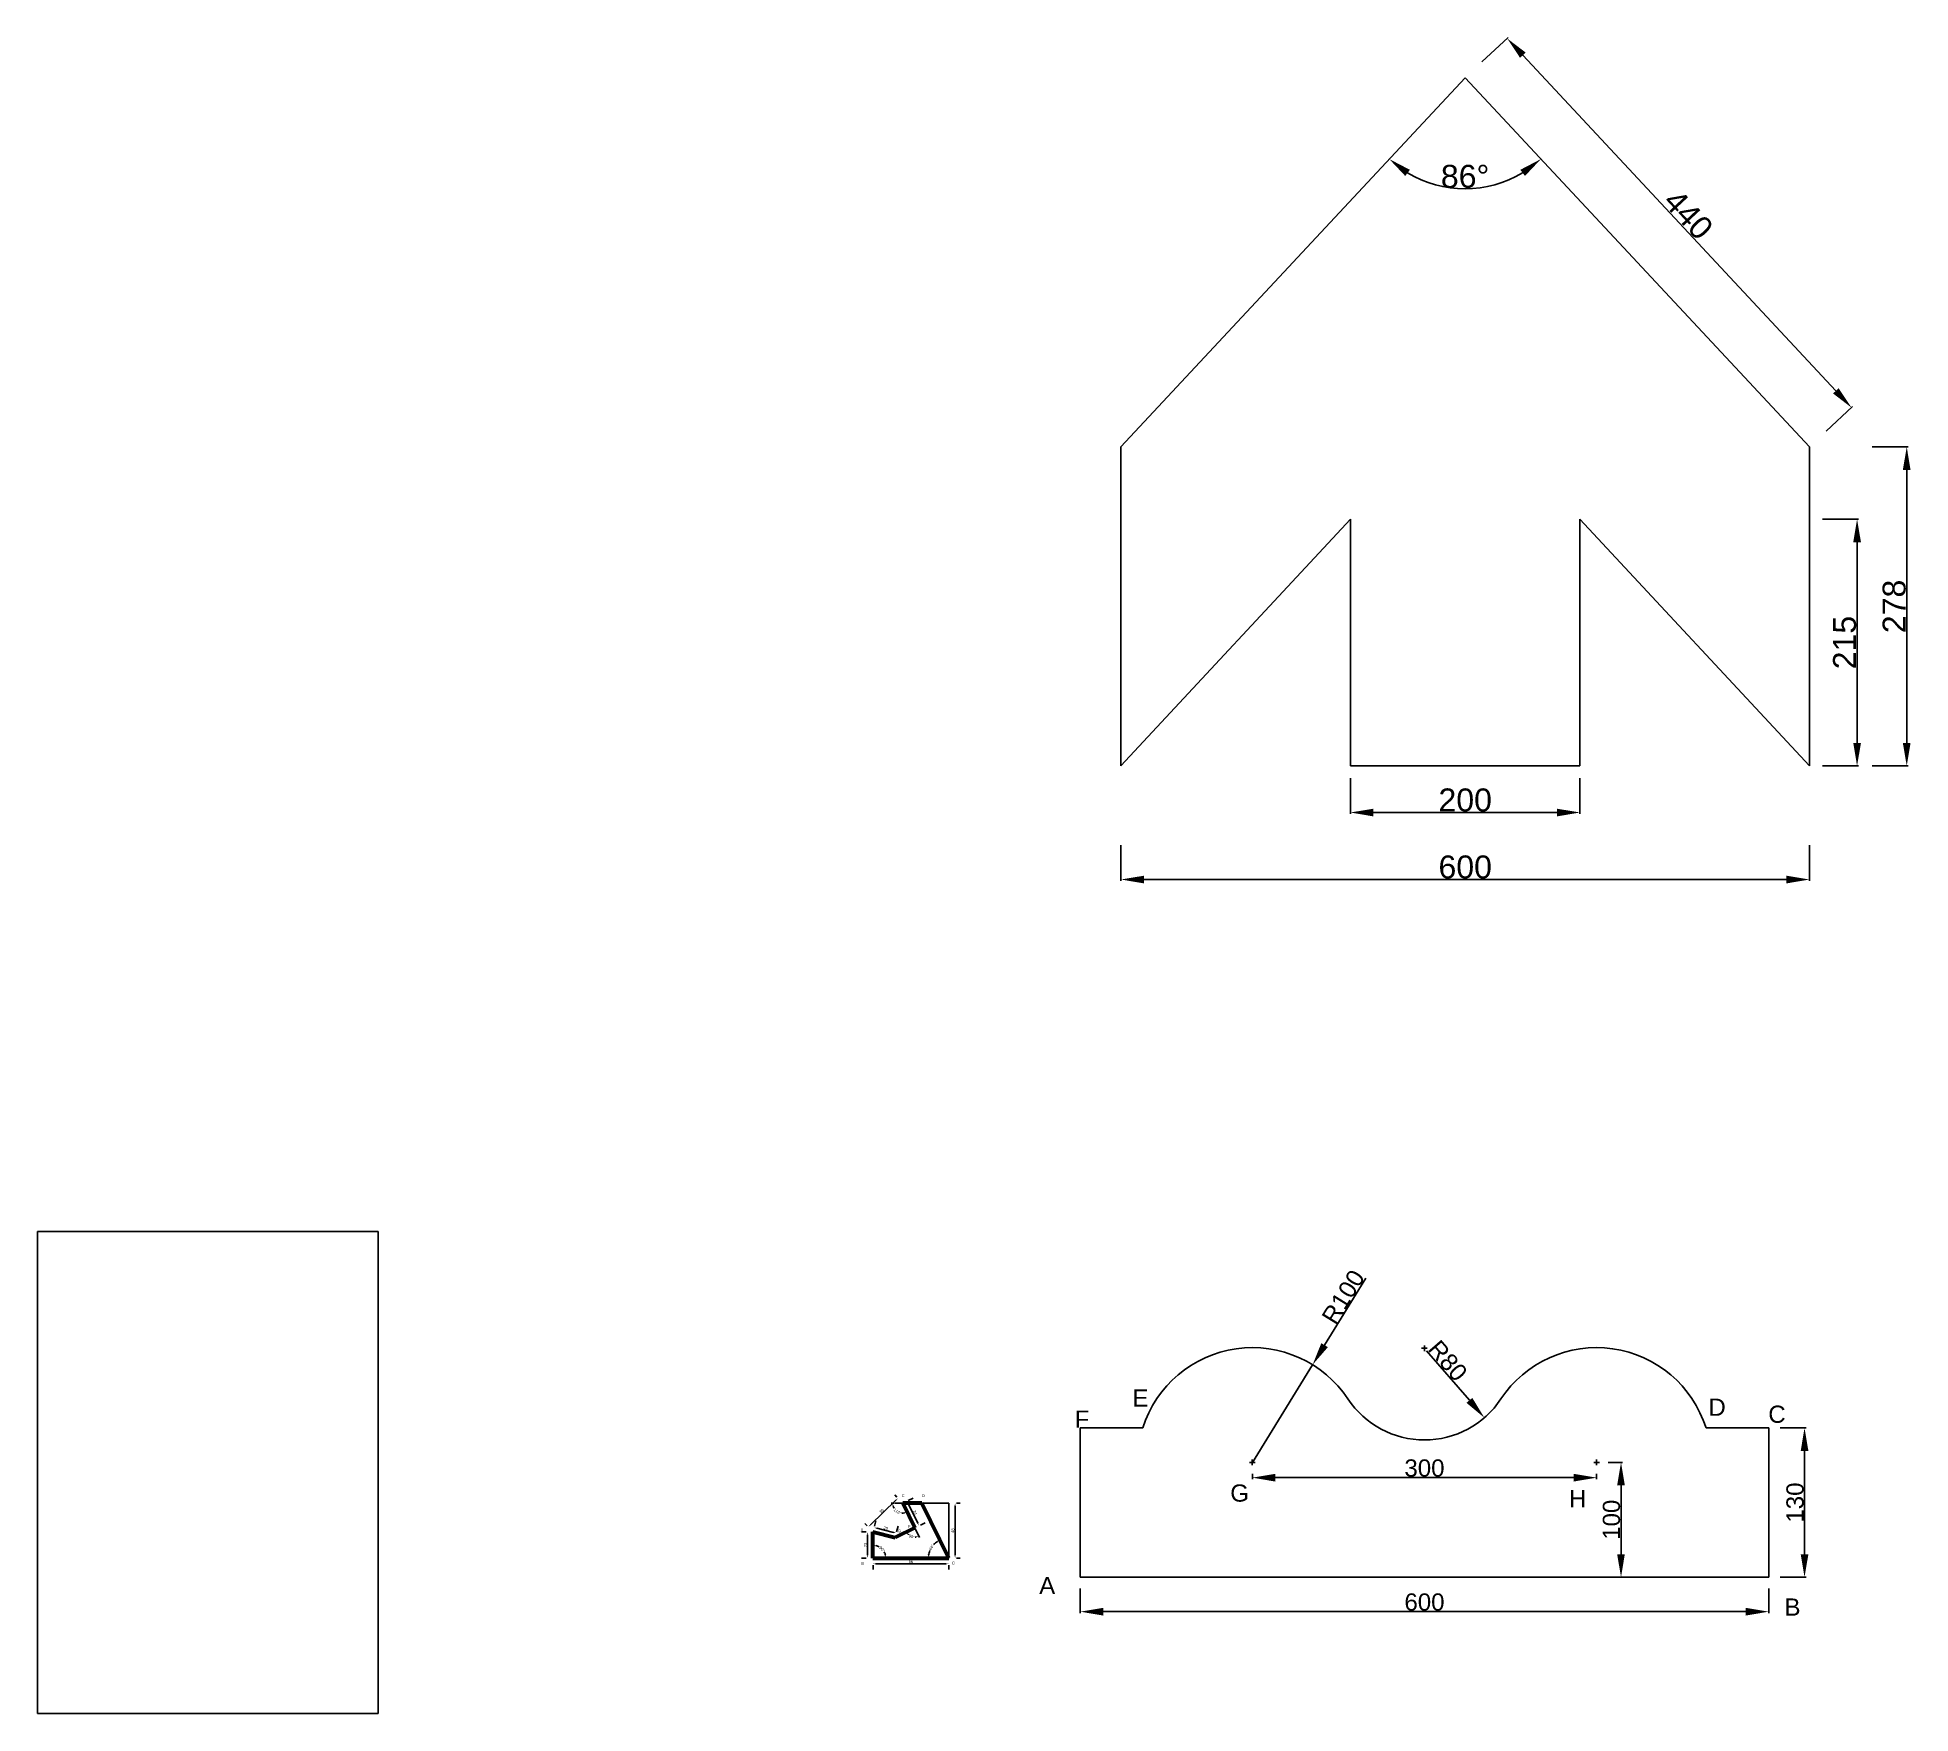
# Model space of a CAD drawing. Header units: millimetres. Extents: x 4868 to 6501, y 4266 to 5727.
import ezdxf

# ---------------------------------------------------------------- set-up
doc = ezdxf.new("R2010")
doc.units = ezdxf.units.MM
doc.styles.get("Standard").update_dxf_attribs({"font": 'arial.ttf'})
doc.dimstyles.new('biaozhuxianchang', dxfattribs={"dimtxt": 20, "dimasz": 20, "dimexe": 1.25, "dimexo": 10, "dimtad": 1, "dimtxsty": 'Standard', "dimcen": 2.5, "dimadec": 0, "dimazin": 0, "dimtfac": 1, "dimtmove": 0, "dimatfit": 3, "dimfxl": 30, "dimfxlon": 1, "dimarcsym": 0})
doc.dimstyles.new('ISO-25', dxfattribs={"dimtxt": 2.5, "dimasz": 2.5, "dimexe": 1.25, "dimexo": 10, "dimtad": 1, "dimtxsty": 'Standard', "dimcen": 2.5, "dimadec": 0, "dimazin": 0, "dimtfac": 1, "dimtmove": 0, "dimatfit": 3, "dimfxl": 1, "dimarcsym": 0})
doc.dimstyles.new('juzhong', dxfattribs={"dimscale": 0, "dimtxt": 2.5, "dimasz": 2.5, "dimexe": 1.25, "dimexo": 0.625, "dimtad": 0, "dimtxsty": 'Standard', "dimcen": 2.5, "dimadec": 0, "dimazin": 0, "dimtfac": 1, "dimtmove": 0, "dimatfit": 3, "dimfxl": 1, "dimarcsym": 0})
doc.dimstyles.new('lumianbuping', dxfattribs={"dimtxt": 15, "dimasz": 20, "dimexe": 1.25, "dimexo": 10, "dimtad": 1, "dimtxsty": 'Standard', "dimcen": 2.5, "dimadec": 0, "dimazin": 0, "dimtfac": 1, "dimtmove": 0, "dimatfit": 3, "dimfxl": 30, "dimfxlon": 1, "dimarcsym": 0})

# ---------------------------------------------------------------- blocks, each defined once
blk = doc.blocks.new('*D1')
at = {"color": 0, "lineweight": -2, "transparency": 16777216}
for p, q in [((5631.5, 4453.8), (5627.3, 4451.8)), ((5627.3, 4449), (5635.6, 4431.9)), ((5642, 4432.2), (5637.9, 4430.2))]:
    blk.add_line(p, q, dxfattribs=at)
at = {"color": 0, "transparency": 16777216}
for points in [[(5627.7, 4449.2), (5626.9, 4448.8), (5626.2, 4451.3)], [(5636, 4432.1), (5635.3, 4431.7), (5636.7, 4429.7)]]:
    blk.add_solid(points, dxfattribs=at)
at = {"layer": 'Defpoints', "color": 0, "transparency": 16777216}
for p in [(5622.5, 4449.4), (5633, 4427.9), (5636.7, 4429.7)]:
    blk.add_point(p, dxfattribs=at)
at = {"color": 0, "transparency": 16777216, "insert": (5633.2, 4441.3), "char_height": 2.5, "attachment_point": 5, "rotation": 296}
blk.add_mtext('24', dxfattribs=at)
blk = doc.blocks.new('*D2')
at = {"color": 0, "lineweight": -2, "transparency": 16777216}
for p, q in [((5599, 4434.1), (5597.8, 4429.4)), ((5599.9, 4427.5), (5614.5, 4423.9)), ((5618.4, 4429.3), (5617.2, 4424.5))]:
    blk.add_line(p, q, dxfattribs=at)
at = {"color": 0, "transparency": 16777216}
for points in [[(5600, 4427.9), (5599.8, 4427.1), (5597.5, 4428.1)], [(5614.6, 4424.3), (5614.4, 4423.5), (5616.9, 4423.3)]]:
    blk.add_solid(points, dxfattribs=at)
at = {"layer": 'Defpoints', "color": 0, "transparency": 16777216}
for p in [(5596.6, 4424.4), (5616, 4419.6), (5616.9, 4423.3)]:
    blk.add_point(p, dxfattribs=at)
at = {"color": 0, "transparency": 16777216, "insert": (5607.7, 4427.6), "char_height": 2.5, "attachment_point": 5, "rotation": 345.8884}
blk.add_mtext('20', dxfattribs=at)
blk = doc.blocks.new('*D3')
at = {"color": 0, "lineweight": -2, "transparency": 16777216}
for p, q in [((5586.6, 4424.4), (5590.7, 4424.4)), ((5591.9, 4421.9), (5591.9, 4403.9)), ((5586.6, 4401.4), (5590.7, 4401.4))]:
    blk.add_line(p, q, dxfattribs=at)
at = {"color": 0, "transparency": 16777216}
for points in [[(5591.5, 4421.9), (5592.4, 4421.9), (5591.9, 4424.4)], [(5591.5, 4403.9), (5592.4, 4403.9), (5591.9, 4401.4)]]:
    blk.add_solid(points, dxfattribs=at)
at = {"layer": 'Defpoints', "color": 0, "transparency": 16777216}
for p in [(5596.6, 4424.4), (5591.9, 4401.4), (5596.6, 4401.4)]:
    blk.add_point(p, dxfattribs=at)
at = {"color": 0, "transparency": 16777216, "insert": (5590, 4412.9), "char_height": 2.5, "attachment_point": 5, "rotation": 90}
blk.add_mtext('23', dxfattribs=at)
blk = doc.blocks.new('*D4')
at = {"color": 0, "lineweight": -2, "transparency": 16777216}
for p, q in [((5596.6, 4391.4), (5596.6, 4395.2)), ((5599.1, 4396.5), (5660.1, 4396.5)), ((5662.6, 4391.4), (5662.6, 4395.2))]:
    blk.add_line(p, q, dxfattribs=at)
at = {"color": 0, "transparency": 16777216}
for points in [[(5599.1, 4396.9), (5599.1, 4396), (5596.6, 4396.5)], [(5660.1, 4396.9), (5660.1, 4396), (5662.6, 4396.5)]]:
    blk.add_solid(points, dxfattribs=at)
at = {"layer": 'Defpoints', "color": 0, "transparency": 16777216}
for p in [(5596.6, 4401.4), (5662.6, 4401.4), (5662.6, 4396.5)]:
    blk.add_point(p, dxfattribs=at)
at = {"color": 0, "transparency": 16777216, "insert": (5629.6, 4398.4), "char_height": 2.5, "attachment_point": 5}
blk.add_mtext('66', dxfattribs=at)
blk = doc.blocks.new('*D7')
at = {"color": 0, "lineweight": -2, "transparency": 16777216}
for p, q in [((5615.5, 4456.6), (5617.5, 4454.6)), ((5594.3, 4430.4), (5616.6, 4451.9)), ((5589.6, 4431.6), (5591.6, 4429.6))]:
    blk.add_line(p, q, dxfattribs=at)
at = {"color": 0, "transparency": 16777216}
for points in [[(5616.3, 4452.2), (5616.9, 4451.6), (5618.4, 4453.7)], [(5594, 4430.7), (5594.6, 4430.1), (5592.5, 4428.7)]]:
    blk.add_solid(points, dxfattribs=at)
at = {"layer": 'Defpoints', "color": 0, "transparency": 16777216}
for p in [(5618.4, 4453.7), (5622.5, 4449.4), (5596.6, 4424.4)]:
    blk.add_point(p, dxfattribs=at)
at = {"color": 0, "transparency": 16777216, "insert": (5604.1, 4442.5), "char_height": 2.5, "attachment_point": 5, "rotation": 43.983}
blk.add_mtext('36', dxfattribs=at)
blk = doc.blocks.new('*D8')
at = {"color": 0, "lineweight": -2, "transparency": 16777216}
for p, q in [((5668.1, 4446.9), (5668.1, 4403.9)), ((5672.6, 4449.4), (5669.3, 4449.4)), ((5672.6, 4401.4), (5669.3, 4401.4))]:
    blk.add_line(p, q, dxfattribs=at)
at = {"color": 0, "transparency": 16777216}
for points in [[(5667.7, 4446.9), (5668.5, 4446.9), (5668.1, 4449.4)], [(5667.7, 4403.9), (5668.5, 4403.9), (5668.1, 4401.4)]]:
    blk.add_solid(points, dxfattribs=at)
at = {"layer": 'Defpoints', "color": 0, "transparency": 16777216}
for p in [(5662.6, 4449.4), (5662.6, 4401.4), (5668.1, 4401.4)]:
    blk.add_point(p, dxfattribs=at)
at = {"color": 0, "transparency": 16777216, "insert": (5666.2, 4425.4), "char_height": 2.5, "attachment_point": 5, "rotation": 90}
blk.add_mtext('48', dxfattribs=at)
blk = doc.blocks.new('*D10')
at = {"color": 0, "lineweight": -2, "transparency": 16777216}
blk.add_line((5633.3, 4427.3), (5637.1, 4419.5), dxfattribs=at)
for start, end in [(223.7879, 228.6286), (273.3714, 278.2121)]:
    blk.add_arc((5633, 4427.9), 8.09, start, end, dxfattribs=at)
at = {"color": 0, "transparency": 16777216}
for points in [[(5626.8, 4422), (5627.5, 4422.5), (5625.7, 4424.3)], [(5634, 4420.3), (5634.3, 4419.5), (5636.6, 4420.6)]]:
    blk.add_solid(points, dxfattribs=at)
at = {"layer": 'Defpoints', "color": 0, "transparency": 16777216}
for p in [(5622.5, 4449.4), (5633, 4427.9), (5633, 4427.9), (5616, 4419.6), (5628.5, 4421.2)]:
    blk.add_point(p, dxfattribs=at)
at = {"color": 0, "transparency": 16777216, "insert": (5630.4, 4420.2), "char_height": 2.5, "attachment_point": 5, "rotation": 341}
blk.add_mtext('90°', dxfattribs=at)
blk = doc.blocks.new('*D12')
at = {"color": 0, "lineweight": -2, "transparency": 16777216}
for start, end in [(158.0241, 171.9089), (124.0911, 137.9759)]:
    blk.add_arc((5662.6, 4401.4), 17.7, start, end, dxfattribs=at)
at = {"color": 0, "transparency": 16777216}
for points in [[(5652.4, 4416.5), (5652.9, 4415.7), (5654.8, 4417.4)], [(5645.5, 4403.9), (5644.6, 4404), (5644.9, 4401.4)]]:
    blk.add_solid(points, dxfattribs=at)
at = {"layer": 'Defpoints', "color": 0, "transparency": 16777216}
for p in [(5639.2, 4449.4), (5649.6, 4413.4), (5596.6, 4401.4), (5662.6, 4401.4), (5662.6, 4401.4)]:
    blk.add_point(p, dxfattribs=at)
at = {"color": 0, "transparency": 16777216, "insert": (5647.6, 4410.8), "char_height": 2.5, "attachment_point": 5, "rotation": 58}
blk.add_mtext('64°', dxfattribs=at)
blk = doc.blocks.new('*D14')
at = {"color": 0, "lineweight": -2, "transparency": 16777216}
blk.add_line((5615.2, 4449.4), (5612.5, 4449.4), dxfattribs=at)
for start, end in [(196.4949, 211.1863), (264.8137, 279.5051)]:
    blk.add_arc((5622.5, 4449.4), 8.71, start, end, dxfattribs=at)
at = {"color": 0, "transparency": 16777216}
for points in [[(5613.7, 4446.9), (5614.5, 4447), (5613.8, 4449.4)], [(5623.8, 4441.2), (5624.1, 4440.4), (5626.3, 4441.6)]]:
    blk.add_solid(points, dxfattribs=at)
at = {"layer": 'Defpoints', "color": 0, "transparency": 16777216}
for p in [(5615.7, 4444), (5615.9, 4449.4), (5622.5, 4449.4), (5622.5, 4449.4), (5633, 4427.9)]:
    blk.add_point(p, dxfattribs=at)
at = {"color": 0, "transparency": 16777216, "insert": (5617.9, 4442), "char_height": 2.5, "attachment_point": 5, "rotation": 328}
blk.add_mtext('116°', dxfattribs=at)
blk = doc.blocks.new('*D15')
at = {"color": 0, "lineweight": -2, "transparency": 16777216}
for start, end in [(60.9934, 77.1479), (12.8521, 29.0066)]:
    blk.add_arc((5596.6, 4401.4), 11.2, start, end, dxfattribs=at)
at = {"color": 0, "transparency": 16777216}
for points in [[(5599, 4411.9), (5599.1, 4412.7), (5596.6, 4412.6)], [(5607.9, 4404), (5607.1, 4403.9), (5607.8, 4401.4)]]:
    blk.add_solid(points, dxfattribs=at)
at = {"layer": 'Defpoints', "color": 0, "transparency": 16777216}
for p in [(5596.6, 4424.4), (5596.6, 4401.4), (5596.6, 4401.4), (5606.3, 4407), (5662.6, 4401.4)]:
    blk.add_point(p, dxfattribs=at)
at = {"color": 0, "transparency": 16777216, "insert": (5604.5, 4409.3), "char_height": 2.5, "attachment_point": 5, "rotation": 315}
blk.add_mtext('90°', dxfattribs=at)
blk = doc.blocks.new('*D36')
at = {"color": 0, "lineweight": -2, "transparency": 16777216}
for p, q in [((5927.2, 4474.9), (5927.2, 4470.3)), ((6227.2, 4474.9), (6227.2, 4470.3)), ((5947.2, 4471.6), (6207.2, 4471.6))]:
    blk.add_line(p, q, dxfattribs=at)
at = {"color": 0, "transparency": 16777216}
for points in [[(5947.2, 4474.9), (5947.2, 4468.2), (5927.2, 4471.6)], [(6207.2, 4474.9), (6207.2, 4468.2), (6227.2, 4471.6)]]:
    blk.add_solid(points, dxfattribs=at)
at = {"layer": 'Defpoints', "color": 0, "transparency": 16777216}
for p in [(5927.2, 4484.9), (6227.2, 4484.9), (6227.2, 4471.6)]:
    blk.add_point(p, dxfattribs=at)
at = {"color": 0, "transparency": 16777216, "insert": (6077.2, 4479.9), "char_height": 15, "attachment_point": 5}
blk.add_mtext('300', dxfattribs=at)
blk = doc.blocks.new('*D37')
at = {"color": 0, "lineweight": -2, "transparency": 16777216}
for p, q in [((5777.2, 4374.9), (5777.2, 4353.5)), ((6377.2, 4374.9), (6377.2, 4353.5)), ((5797.2, 4354.8), (6357.2, 4354.8))]:
    blk.add_line(p, q, dxfattribs=at)
at = {"color": 0, "transparency": 16777216}
for points in [[(5797.2, 4358.1), (5797.2, 4351.4), (5777.2, 4354.8)], [(6357.2, 4358.1), (6357.2, 4351.4), (6377.2, 4354.8)]]:
    blk.add_solid(points, dxfattribs=at)
at = {"layer": 'Defpoints', "color": 0, "transparency": 16777216}
for p in [(5777.2, 4384.9), (6377.2, 4384.9), (6377.2, 4354.8)]:
    blk.add_point(p, dxfattribs=at)
at = {"color": 0, "transparency": 16777216, "insert": (6077.2, 4363.1), "char_height": 15, "attachment_point": 5}
blk.add_mtext('600', dxfattribs=at)
blk = doc.blocks.new('*D38')
at = {"color": 0, "lineweight": -2, "transparency": 16777216}
for p, q in [((6387.2, 4514.9), (6409.7, 4514.9)), ((6408.4, 4494.9), (6408.4, 4404.9)), ((6387.2, 4384.9), (6409.7, 4384.9))]:
    blk.add_line(p, q, dxfattribs=at)
at = {"color": 0, "transparency": 16777216}
for points in [[(6405.1, 4494.9), (6411.8, 4494.9), (6408.4, 4514.9)], [(6405.1, 4404.9), (6411.8, 4404.9), (6408.4, 4384.9)]]:
    blk.add_solid(points, dxfattribs=at)
at = {"layer": 'Defpoints', "color": 0, "transparency": 16777216}
for p in [(6377.2, 4514.9), (6377.2, 4384.9), (6408.4, 4384.9)]:
    blk.add_point(p, dxfattribs=at)
at = {"color": 0, "transparency": 16777216, "insert": (6400.2, 4449.9), "char_height": 15, "attachment_point": 5, "rotation": 90}
blk.add_mtext('130', dxfattribs=at)
blk = doc.blocks.new('*D39')
at = {"color": 0, "lineweight": -2, "transparency": 16777216}
for p, q in [((6237.2, 4484.9), (6249.7, 4484.9)), ((6248.5, 4464.9), (6248.5, 4404.9)), ((6237.2, 4384.9), (6249.7, 4384.9))]:
    blk.add_line(p, q, dxfattribs=at)
at = {"color": 0, "transparency": 16777216}
for points in [[(6245.1, 4464.9), (6251.8, 4464.9), (6248.5, 4484.9)], [(6245.1, 4404.9), (6251.8, 4404.9), (6248.5, 4384.9)]]:
    blk.add_solid(points, dxfattribs=at)
at = {"layer": 'Defpoints', "color": 0, "transparency": 16777216}
for p in [(6227.2, 4484.9), (6227.2, 4384.9), (6248.5, 4384.9)]:
    blk.add_point(p, dxfattribs=at)
at = {"color": 0, "transparency": 16777216, "insert": (6240.2, 4434.9), "char_height": 15, "attachment_point": 5, "rotation": 90}
blk.add_mtext('100', dxfattribs=at)
blk = doc.blocks.new('*D40')
at = {"color": 0, "lineweight": -2, "transparency": 16777216}
for p, q in [((6026.2, 4645.5), (5990.2, 4587)), ((5927.2, 4484.9), (5979.7, 4570))]:
    blk.add_line(p, q, dxfattribs=at)
at = {"color": 0, "transparency": 16777216}
blk.add_solid([(5987.3, 4588.8), (5993, 4585.3), (5979.7, 4570)], dxfattribs=at)
at = {"layer": 'Defpoints', "color": 0, "transparency": 16777216}
for p in [(5979.7, 4570), (5927.2, 4484.9)]:
    blk.add_point(p, dxfattribs=at)
at = {"color": 0, "transparency": 16777216, "insert": (6006.4, 4629.1), "char_height": 15, "attachment_point": 5, "rotation": 58.3296}
blk.add_mtext('R100', dxfattribs=at)
blk = doc.blocks.new('*D41')
at = {"color": 0, "lineweight": -2, "transparency": 16777216}
blk.add_line((6079.1, 4582.2), (6116.3, 4539), dxfattribs=at)
at = {"color": 0, "transparency": 16777216}
blk.add_solid([(6118.9, 4541.1), (6113.8, 4536.8), (6129.4, 4523.8)], dxfattribs=at)
at = {"layer": 'Defpoints', "color": 0, "transparency": 16777216}
for p in [(6077.2, 4584.4), (6129.4, 4523.8)]:
    blk.add_point(p, dxfattribs=at)
at = {"color": 0, "transparency": 16777216, "insert": (6097.5, 4573.5), "char_height": 15, "attachment_point": 5, "rotation": 310.761}
blk.add_mtext('R80', dxfattribs=at)
blk = doc.blocks.new('*D52')
at = {"color": 0, "lineweight": -2, "transparency": 16777216}
for p, q in [((6012.7, 5081.3), (6012.7, 5050)), ((6212.7, 5081.3), (6212.7, 5050)), ((6032.7, 5051.3), (6192.7, 5051.3))]:
    blk.add_line(p, q, dxfattribs=at)
at = {"color": 0, "transparency": 16777216}
for points in [[(6032.7, 5054.6), (6032.7, 5047.9), (6012.7, 5051.3)], [(6192.7, 5054.6), (6192.7, 5047.9), (6212.7, 5051.3)]]:
    blk.add_solid(points, dxfattribs=at)
at = {"layer": 'Defpoints', "color": 0, "transparency": 16777216}
for p in [(6012.7, 5091.9), (6212.7, 5091.9), (6212.7, 5051.3)]:
    blk.add_point(p, dxfattribs=at)
at = {"color": 0, "transparency": 16777216, "insert": (6112.7, 5062.1), "char_height": 20, "attachment_point": 5}
blk.add_mtext('200', dxfattribs=at)
blk = doc.blocks.new('*D53')
at = {"color": 0, "lineweight": -2, "transparency": 16777216}
for p, q in [((5812.7, 5022.9), (5812.7, 4991.6)), ((6412.7, 5022.9), (6412.7, 4991.6)), ((5832.7, 4992.9), (6392.7, 4992.9))]:
    blk.add_line(p, q, dxfattribs=at)
at = {"color": 0, "transparency": 16777216}
for points in [[(5832.7, 4996.2), (5832.7, 4989.5), (5812.7, 4992.9)], [(6392.7, 4996.2), (6392.7, 4989.5), (6412.7, 4992.9)]]:
    blk.add_solid(points, dxfattribs=at)
at = {"layer": 'Defpoints', "color": 0, "transparency": 16777216}
for p in [(5812.7, 5091.9), (6412.7, 5091.9), (6412.7, 4992.9)]:
    blk.add_point(p, dxfattribs=at)
at = {"color": 0, "transparency": 16777216, "insert": (6112.7, 5003.7), "char_height": 20, "attachment_point": 5}
blk.add_mtext('600', dxfattribs=at)
blk = doc.blocks.new('*D54')
at = {"color": 0, "lineweight": -2, "transparency": 16777216}
for p, q in [((6424.2, 5306.9), (6455.5, 5306.9)), ((6454.2, 5286.9), (6454.2, 5111.9)), ((6424.2, 5091.9), (6455.5, 5091.9))]:
    blk.add_line(p, q, dxfattribs=at)
at = {"color": 0, "transparency": 16777216}
for points in [[(6450.9, 5286.9), (6457.6, 5286.9), (6454.2, 5306.9)], [(6450.9, 5111.9), (6457.6, 5111.9), (6454.2, 5091.9)]]:
    blk.add_solid(points, dxfattribs=at)
at = {"layer": 'Defpoints', "color": 0, "transparency": 16777216}
for p in [(6212.7, 5306.9), (6212.7, 5091.9), (6454.2, 5091.9)]:
    blk.add_point(p, dxfattribs=at)
at = {"color": 0, "transparency": 16777216, "insert": (6443.4, 5199.4), "char_height": 20, "attachment_point": 5, "rotation": 90}
blk.add_mtext('215', dxfattribs=at)
blk = doc.blocks.new('*D55')
at = {"color": 0, "lineweight": -2, "transparency": 16777216}
for p, q in [((6127.3, 5705.5), (6150.2, 5726.8)), ((6162.9, 5711.3), (6435.7, 5418.7)), ((6427.4, 5383.7), (6450.3, 5405))]:
    blk.add_line(p, q, dxfattribs=at)
at = {"color": 0, "transparency": 16777216}
for points in [[(6165.4, 5713.6), (6160.5, 5709), (6149.3, 5725.9)], [(6438.2, 5421), (6433.3, 5416.5), (6449.4, 5404.1)]]:
    blk.add_solid(points, dxfattribs=at)
at = {"layer": 'Defpoints', "color": 0, "transparency": 16777216}
for p in [(6112.6, 5691.7), (6449.4, 5404.1), (6412.7, 5369.9)]:
    blk.add_point(p, dxfattribs=at)
at = {"color": 0, "transparency": 16777216, "insert": (6307.2, 5572.4), "char_height": 20, "attachment_point": 5, "rotation": 313}
blk.add_mtext('440', dxfattribs=at)
blk = doc.blocks.new('*D56')
at = {"color": 0, "lineweight": -2, "transparency": 16777216}
blk.add_arc((6112.6, 5691.7), 96.9, 238.8562, 301.1589, dxfattribs=at)
at = {"color": 0, "transparency": 16777216}
for points in [[(6060.4, 5606.1), (6064.5, 5611.4), (6046.5, 5620.8)], [(6160.7, 5611.4), (6164.8, 5606.1), (6178.7, 5620.8)]]:
    blk.add_solid(points, dxfattribs=at)
at = {"layer": 'Defpoints', "color": 0, "transparency": 16777216}
for p in [(6112.6, 5691.7), (6112.6, 5691.7), (6088.6, 5597.8), (5812.7, 5369.9), (6412.7, 5369.9)]:
    blk.add_point(p, dxfattribs=at)
at = {"color": 0, "transparency": 16777216, "insert": (6112.6, 5605.6), "char_height": 20, "attachment_point": 5, "rotation": 0.0076}
blk.add_mtext('86°', dxfattribs=at)
blk = doc.blocks.new('*D51')
at = {"color": 0, "lineweight": -2, "transparency": 16777216}
for p, q in [((6467.5, 5369.9), (6498.7, 5369.9)), ((6497.5, 5349.9), (6497.5, 5111.9)), ((6467.5, 5091.9), (6498.7, 5091.9))]:
    blk.add_line(p, q, dxfattribs=at)
at = {"color": 0, "transparency": 16777216}
for points in [[(6494.1, 5349.9), (6500.8, 5349.9), (6497.5, 5369.9)], [(6494.1, 5111.9), (6500.8, 5111.9), (6497.5, 5091.9)]]:
    blk.add_solid(points, dxfattribs=at)
at = {"layer": 'Defpoints', "color": 0, "transparency": 16777216}
for p in [(6412.7, 5369.9), (6412.7, 5091.9), (6497.5, 5091.9)]:
    blk.add_point(p, dxfattribs=at)
at = {"color": 0, "transparency": 16777216, "insert": (6486.6, 5230.9), "char_height": 20, "attachment_point": 5, "rotation": 90}
blk.add_mtext('278', dxfattribs=at)

msp = doc.modelspace()

# ---------------------------------------------------------------- linework, layer by layer
for p, q in [((6112.593, 5691.702), (5812.672, 5369.906)), ((5812.672, 5091.906), (5812.672, 5369.906)), ((6412.672, 5091.906), (6412.672, 5369.906)), ((6012.672, 5306.906), (5812.672, 5091.906)), ((6012.672, 5091.906), (6012.672, 5306.906)), ((6212.672, 5091.906), (6212.672, 5306.906)), ((6212.672, 5306.906), (6412.672, 5091.906)), ((6212.672, 5091.906), (6012.672, 5091.906)), ((4868.411, 4686.009), (5165.411, 4686.009)), ((4868.411, 4266.009), (4868.411, 4686.009)), ((5165.411, 4686.009), (5165.411, 4266.009)), ((6074.675, 4584.409), (6079.675, 4584.409)), ((6077.175, 4581.909), (6077.175, 4586.909)), ((5777.175, 4384.91), (5777.175, 4514.91)), ((5777.175, 4514.91), (5831.781, 4514.91)), ((6377.175, 4514.91), (6322.568, 4514.91)), ((6377.175, 4384.91), (6377.175, 4514.91)), ((5777.175, 4384.91), (5777.175, 4484.91)), ((5924.675, 4484.91), (5929.675, 4484.91)), ((5927.175, 4482.41), (5927.175, 4487.41)), ((6224.675, 4484.91), (6229.675, 4484.91)), ((6227.175, 4482.41), (6227.175, 4487.41)), ((5622.486, 4449.434), (5615.859, 4449.434)), ((5662.582, 4449.434), (5639.171, 4449.434)), ((5662.582, 4401.434), (5662.582, 4449.434)), ((5777.175, 4384.91), (6377.175, 4384.91)), ((5165.411, 4266.009), (4868.411, 4266.009))]:
    msp.add_line(p, q)
at = {"lineweight": 60}
for p, q in [((5622.486, 4449.434), (5633.007, 4427.863)), ((5639.171, 4449.434), (5622.486, 4449.434)), ((5662.582, 4401.434), (5639.171, 4449.434)), ((5596.582, 4401.434), (5596.582, 4424.434)), ((5596.582, 4424.434), (5615.979, 4419.558)), ((5633.007, 4427.863), (5615.979, 4419.558)), ((5596.582, 4401.434), (5662.582, 4401.434))]:
    msp.add_line(p, q, dxfattribs=at)
msp.add_lwpolyline([(6412.672, 5369.906), (6112.593, 5691.702)])
for centre, radius, start, end in [((5927.175, 4484.91), 100, 33.55731, 162.542397), ((6227.175, 4484.91), 100, 17.457603, 146.44269), ((6077.175, 4584.409), 80, 213.55731, 326.44269)]:
    msp.add_arc(centre, radius, start, end)
at = {"color": 7, "linetype": 'ByBlock', "lineweight": -3}
msp.add_point((5927.175, 4484.91), dxfattribs=at)
msp.add_point((6227.175, 4484.91))

# ---------------------------------------------------------------- texts
at = {"char_height": 15, "attachment_point": 1}
for s, width, insert in [('E', 15.2119, (5822.636, 4548.49)), ('D', 19.02536, (6324.66, 4540.516)), ('F', 18.41162, (5772.311, 4530.089)), ('C', 21.60872, (6376.826, 4534.382)), ('G', 18.41164, (5907.943, 4465.686)), ('H', 30.68604, (6203.143, 4460.78)), ('A', 28.11971, (5741.421, 4385.108)), ('B', 31.29978, (6390.942, 4366.322))]:
    msp.add_mtext_dynamic_manual_height_columns(s, width=width, gutter_width=12.5, heights=[0], dxfattribs=dict(at, insert=insert))
at = {"color": 1, "char_height": 2.5, "attachment_point": 1}
for s, width, insert in [('E', 7.0785, (5621.803, 4457.112)), ('D', 7.54265, (5639.209, 4457.112)), ('A', 8.70308, (5585.83, 4427.309)), ('G', 6.38226, (5618.227, 4426.352)), ('F', 6.15017, (5627.087, 4430.274)), ('B', 6.96246, (5586.41, 4398.085)), ('C', 5.56998, (5665.318, 4398.433))]:
    msp.add_mtext_dynamic_manual_height_columns(s, width=width, gutter_width=12.5, heights=[0], dxfattribs=dict(at, insert=insert))

# ---------------------------------------------------------------- dimensions: what is measured, and where the dimension line sits
for p1, p2, distance, dimstyle, picture, middle in [((6112.593, 5691.702), (6412.672, 5369.906), 50.168, 'biaozhuxianchang', '*D55', (6307.248, 5572.409)), ((6412.672, 5369.906), (6412.672, 5091.906), 84.8, 'biaozhuxianchang', '*D51', (6486.635, 5230.906)), ((6212.672, 5306.906), (6212.672, 5091.906), 241.562, 'biaozhuxianchang', '*D54', (6443.397, 5199.406)), ((6377.175, 4514.91), (6377.175, 4384.91), 31.271, 'lumianbuping', '*D38', (6400.157, 4449.91)), ((6227.175, 4484.91), (6227.175, 4384.91), 21.282, 'lumianbuping', '*D39', (6240.173, 4434.91)), ((5596.582, 4424.434), (5622.486, 4449.434), 5.884, 'ISO-25', '*D7', (5604.127, 4442.537)), ((5622.486, 4449.434), (5633.007, 4427.863), 4.151, 'ISO-25', '*D1', (5633.167, 4441.292)), ((5596.582, 4424.434), (5596.582, 4401.434), -4.633, 'ISO-25', '*D3', (5590.047, 4412.934)), ((5596.582, 4424.434), (5615.979, 4419.558), 3.827, 'ISO-25', '*D2', (5607.677, 4427.551)), ((5596.582, 4401.434), (5662.582, 4401.434), -4.974, 'ISO-25', '*D4', (5629.582, 4398.361)), ((5777.175, 4384.91), (6377.175, 4384.91), -30.138, 'lumianbuping', '*D37', (6077.175, 4363.056))]:
    dim = msp.add_aligned_dim(p1=p1, p2=p2, distance=distance, dimstyle=dimstyle)
    dim.commit()
    dim.dimension.update_dxf_attribs({"geometry": picture, "text_midpoint": middle})
for base, line1, line2, dimstyle, picture, middle in [((6088.609, 5597.768), ((6412.672, 5369.906), (6112.593, 5691.702)), ((6112.593, 5691.702), (5812.672, 5369.906)), 'biaozhuxianchang', '*D56', (6112.604, 5605.591)), ((5628.486, 4421.16), ((5622.486, 4449.434), (5633.007, 4427.863)), ((5633.007, 4427.863), (5615.979, 4419.558)), 'juzhong', '*D10', (5630.375, 4420.218))]:
    dim = msp.add_angular_dim_2l(base=base, line1=line1, line2=line2, dimstyle=dimstyle)
    dim.commit()
    dim.dimension.update_dxf_attribs({"geometry": picture, "text_midpoint": middle})
for base, p1, p2, dimstyle, picture, middle in [((6412.672, 4992.852), (5812.672, 5091.906), (6412.672, 5091.906), 'biaozhuxianchang', '*D53', (6112.672, 5003.689)), ((6212.672, 5051.259), (6012.672, 5091.906), (6212.672, 5091.906), 'biaozhuxianchang', '*D52', (6112.672, 5062.095)), ((6227.175, 4471.565), (5927.175, 4484.91), (6227.175, 4484.91), 'lumianbuping', '*D36', (6077.175, 4479.854))]:
    dim = msp.add_linear_dim(base=base, p1=p1, p2=p2, dimstyle=dimstyle)
    dim.commit()
    dim.dimension.update_dxf_attribs({"geometry": picture, "text_midpoint": middle})
dim = msp.add_radius_dim(center=(5927.175, 4484.91), mpoint=(5979.678, 4570.019), dimstyle='lumianbuping')
dim.commit()
dim.dimension.update_dxf_attribs({"geometry": '*D40', "text_midpoint": (6006.412, 4629.133)})
dim = msp.add_radius_dim(center=(6077.175, 4584.409), mpoint=(6129.407, 4523.814), dimstyle='lumianbuping')
dim.commit()
dim.dimension.update_dxf_attribs({"geometry": '*D41', "text_midpoint": (6091.199, 4568.14), "dimtype": 164})
for base, line1, line2, picture, middle in [((5649.554, 4413.442), ((5662.582, 4401.434), (5639.171, 4449.434)), ((5596.582, 4401.434), (5662.582, 4401.434)), '*D12', (5647.556, 4410.823)), ((5615.682, 4443.99), ((5622.486, 4449.434), (5633.007, 4427.863)), ((5622.486, 4449.434), (5615.859, 4449.434)), '*D14', (5617.868, 4442.044)), ((5606.255, 4407.018), ((5596.582, 4401.434), (5662.582, 4401.434)), ((5596.582, 4401.434), (5596.582, 4424.434)), '*D15', (5604.48, 4409.331))]:
    dim = msp.add_angular_dim_2l(base=base, line1=line1, line2=line2, dimstyle='juzhong', override={"dimscale": 0})
    dim.commit()
    dim.dimension.update_dxf_attribs({"geometry": picture, "text_midpoint": middle})
dim = msp.add_linear_dim(base=(5668.085, 4401.434), p1=(5662.582, 4449.434), p2=(5662.582, 4401.434), angle=90, dimstyle='ISO-25')
dim.commit()
dim.dimension.update_dxf_attribs({"geometry": '*D8', "text_midpoint": (5666.183, 4425.434)})

doc.saveas('drawing.dxf')
